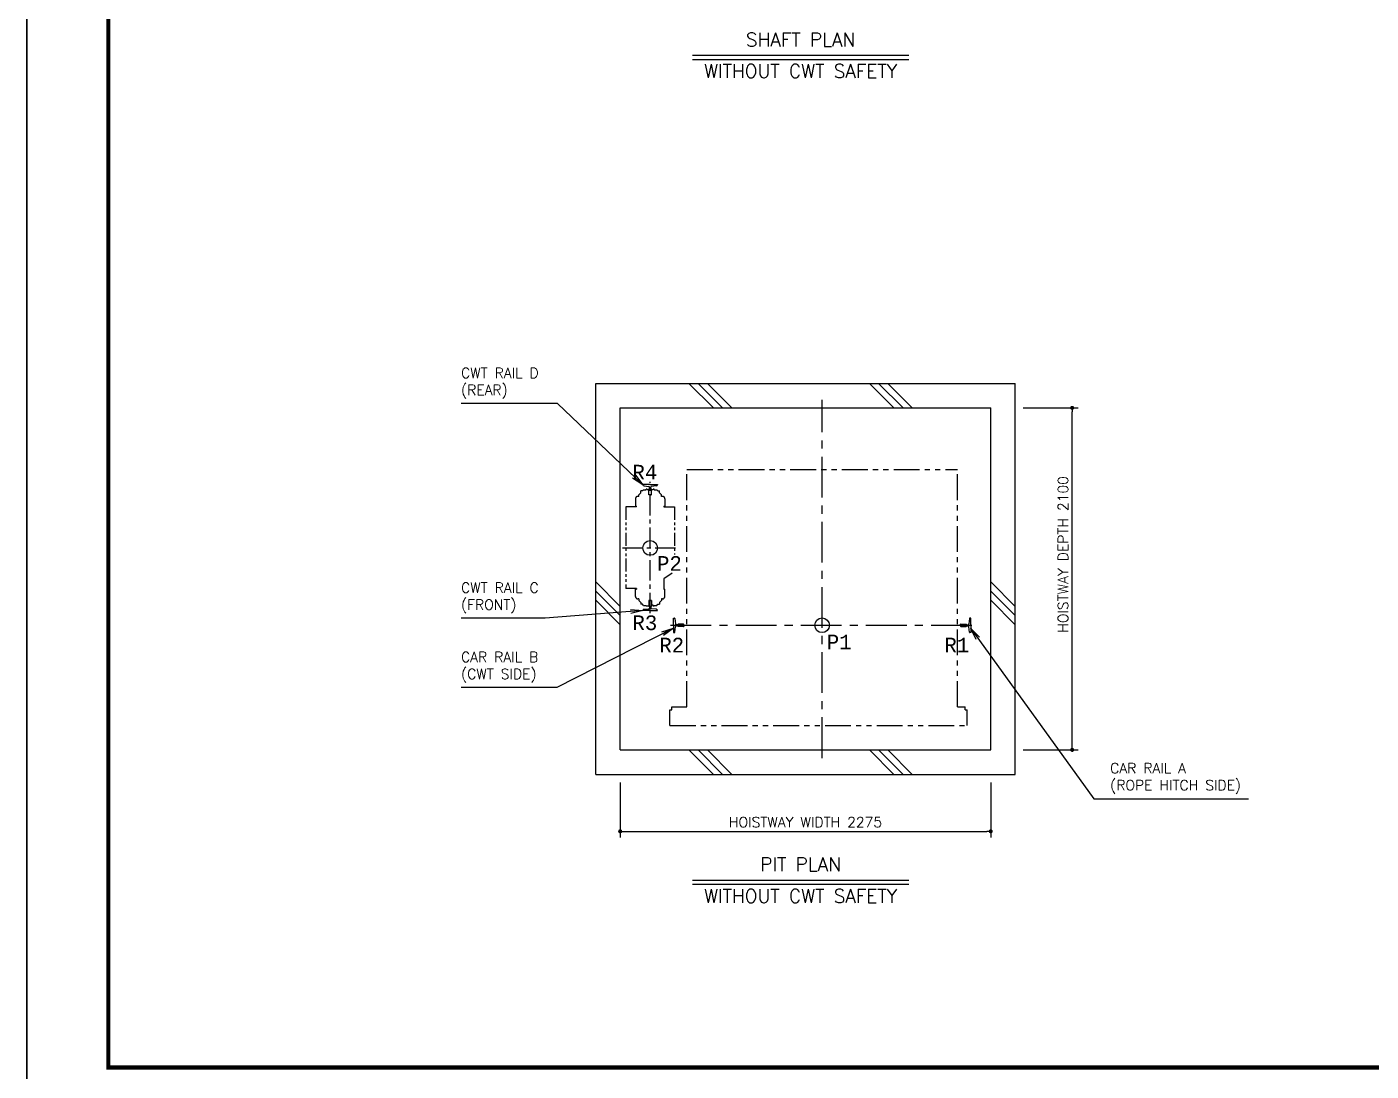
# Model space of a CAD drawing. Header units: millimetres. Extents: x -106996 to 276536, y -21995 to 37993.
# Drawn here: x 21000 to 29253, y -14522 to -8110 of the extents above; entities that cross this region are included whole.
import ezdxf
from ezdxf.enums import TextEntityAlignment as Align

# ---------------------------------------------------------------- set-up
doc = ezdxf.new("R2010")
doc.units = ezdxf.units.MM
doc.header["$LTSCALE"] = 100
doc.linetypes.add('CENTERX2', pattern=[4, 2.5, -0.5, 0.5, -0.5])
doc.linetypes.add('PHANTOM2', pattern=[31.75, 15.875, -3.175, 3.175, -3.175, 3.175, -3.175])
doc.layers.get('0').update_dxf_attribs({"color": 3})
for name, color, linetype in [('BUFFER', 3, 'Continuous'), ('BUILDING', 3, 'Continuous'), ('CENTER-LINE', 7, 'CENTERX2'), ('DIM', 2, 'Continuous'), ('FRAME', 5, 'Continuous'), ('OTHERS', 4, 'Continuous'), ('W-DASHED-LINE', 111, 'PHANTOM2')]:
    doc.layers.add(name, color=color, linetype=linetype)
doc.styles.get("Standard").update_dxf_attribs({"font": 'romans.shx', "bigfont": 'bigfont.shx'})
doc.styles.add('STYLE1', font='monos.ttf')
doc.dimstyles.new('1-50IN', dxfattribs={"dimscale": 25, "dimtxt": 2.5, "dimasz": 1, "dimexe": 1.5, "dimexo": 2, "dimgap": 1, "dimtad": 3, "dimdsep": 46, "dimtxsty": 'Standard', "dimblk1": 'DOT', "dimblk2": 'DOT', "dimsah": 1, "dimcen": 0.09, "dimclrd": 256, "dimclre": 256, "dimclrt": 256, "dimadec": 0, "dimazin": 0, "dimtfac": 1, "dimtmove": 0, "dimatfit": 3, "dimldrblk": 'DOT', "dimfxl": 0, "dimtolj": 1, "dimtzin": 0, "dimarcsym": 0})
doc.dimstyles.new('1-50IN-ARROW', dxfattribs={"dimscale": 25, "dimtxt": 2.5, "dimasz": 3, "dimexe": 1.5, "dimexo": 2, "dimgap": 1, "dimtad": 3, "dimdsep": 46, "dimtxsty": 'Standard', "dimblk1": 'OPEN', "dimblk2": 'OPEN', "dimsah": 1, "dimcen": 0.09, "dimclrd": 256, "dimclre": 256, "dimclrt": 256, "dimadec": 0, "dimazin": 0, "dimtfac": 1, "dimtmove": 0, "dimatfit": 3, "dimldrblk": 'OPEN', "dimfxl": 0, "dimtolj": 1, "dimtzin": 0, "dimarcsym": 0})

# ---------------------------------------------------------------- blocks, each defined once
blk = doc.blocks.new('SHAFT_PLAN_O')
at = {"layer": 'DIM'}
for p, q in [((-663.7, 25), (663.7, 25)), ((-663.7, 0), (663.7, 0))]:
    blk.add_line(p, q, dxfattribs=at)
blk.add_text('SHAFT PLAN', height=83.33, rotation=0, dxfattribs=at).set_placement((0, 55), align=Align.BOTTOM_CENTER)
blk.add_text('WITHOUT CWT SAFETY', height=83.333, rotation=0, dxfattribs=at).set_placement((0, -30), align=Align.TOP_CENTER)
blk = doc.blocks.new('BUFFER')
at = {"layer": 'BUFFER'}
blk.add_circle((-0.4, 0), 45, dxfattribs=at)
blk = doc.blocks.new('RAIL2')
at = {"layer": 'OTHERS'}
for p, q in [((-62, 0), (-62, 44.5)), ((-62, 44.5), (-55.9, 44.5)), ((-62, 0), (-62, -44.5)), ((-54, 42.7), (-51.3, 8.6)), ((-37.3, 4), (-46.3, 4)), ((-33.4, 7.9), (-37.3, 4)), ((-1, 7.9), (-33.4, 7.9)), ((-1, 7.9), (0, 6.9)), ((0, 0), (0, 6.9)), ((0, 0), (0, -6.9)), ((-62, -44.5), (-55.9, -44.5)), ((-54, -42.7), (-51.3, -8.6)), ((-37.3, -4), (-46.3, -4)), ((-33.4, -7.9), (-37.3, -4)), ((-1, -7.9), (-33.4, -7.9)), ((-1, -7.9), (0, -6.9))]:
    blk.add_line(p, q, dxfattribs=at)
for centre, radius, start, end in [((-55.9, 42.5), 2, 4.51769, 90), ((-46.3, 9), 5, 184.51769, 270), ((-55.9, -42.5), 2, 270, 355.48231), ((-46.3, -9), 5, 90, 175.48231)]:
    blk.add_arc(centre, radius, start, end, dxfattribs=at)
blk = doc.blocks.new('PCWT_A03')
at = {"layer": 'BUFFER'}
blk.add_circle((0, 0), 45, dxfattribs=at)
at = {"layer": 'OTHERS'}
for p, q in [((0, 389), (-44.5, 389)), ((-37.1, 380.5), (-8.6, 378.3)), ((-7.9, 360.4), (-4, 364.4)), ((-7.9, 328), (-7.9, 360.4)), ((-4, 364.4), (-4, 373.3)), ((0, 389), (44.5, 389)), ((4, 364.4), (4, 373.3)), ((7.9, 360.4), (4, 364.4)), ((7.9, 328), (7.9, 360.4)), ((37.1, 380.5), (8.6, 378.3)), ((-7.9, 328), (-6.9, 327)), ((0, 327), (-6.9, 327)), ((0, 327), (6.9, 327)), ((7.9, 328), (6.9, 327)), ((-7.9, -324), (-6.9, -323)), ((-7.9, -324), (-7.9, -356.4)), ((0, -323), (-6.9, -323)), ((0, -323), (6.9, -323)), ((7.9, -324), (6.9, -323)), ((7.9, -324), (7.9, -356.4)), ((0, -385), (-44.5, -385)), ((-37.1, -376.5), (-8.6, -374.2)), ((-7.9, -356.4), (-4, -360.3)), ((-4, -360.3), (-4, -369.2)), ((0, -385), (44.5, -385)), ((7.9, -356.4), (4, -360.3)), ((4, -360.3), (4, -369.2)), ((37.1, -376.5), (8.6, -374.2))]:
    blk.add_line(p, q, dxfattribs=at)
for centre, radius, start, end in [((-36.5, 388.5), 8, 180, 265.48231), ((-9, 373.3), 5, 0, 85.48231), ((9, 373.3), 5, 94.51769, 180), ((36.5, 388.5), 8, 274.51769, 0), ((-36.5, -384.5), 8, 94.51769, 180), ((-9, -369.2), 5, 274.51769, 0), ((9, -369.2), 5, 180, 265.48231), ((36.5, -384.5), 8, 0, 85.48231)]:
    blk.add_arc(centre, radius, start, end, dxfattribs=at)
at = {"layer": 'W-DASHED-LINE', "ltscale": 0.05}
for p, q in [((-57.5, 339.5), (-70, 327)), ((-47, 350), (-57.5, 350)), ((-57.5, 339.5), (-57.5, 350)), ((-40, 357), (-47, 350)), ((-44.5, 389), (-44.5, 388.5)), ((-40, 357), (-24.5, 357)), ((-24.5, 357), (-24.5, 362)), ((-18.5, 362), (-24.5, 362)), ((-18.5, 359), (-18.5, 362)), ((-18.5, 359), (-8.5, 359)), ((-8.5, 326), (-8.5, 359)), ((8.5, 326), (8.5, 356)), ((14.9, 356), (8.5, 356)), ((18.5, 356), (14.9, 356)), ((18.5, 356), (18.5, 361)), ((24.5, 361), (18.5, 361)), ((24.5, 357), (24.5, 361)), ((24.5, 357), (40, 357)), ((40, 357), (47, 350)), ((44.5, 389), (44.5, 388.5)), ((47, 350), (57.5, 350)), ((57.5, 339.5), (57.5, 350)), ((57.5, 339.5), (70, 327)), ((-150, 252), (-150, -248)), ((-84, 252), (-150, 252)), ((-90, 302), (-90, 257)), ((-90, 257), (-84, 257)), ((-84, 252), (-90, 252)), ((-84, 252), (-84, 257)), ((-70, 317), (-75, 317)), ((-70, 317), (-70, 327)), ((8.5, 326), (-8.5, 326)), ((70, 317), (70, 327)), ((75, 317), (70, 317)), ((84, 257), (90, 257)), ((84, 257), (84, 252)), ((84, 252), (150, 252)), ((90, 302), (90, 257)), ((150, 252), (150, -40.4)), ((134.8, -153.9), (84, -190.1)), ((84, -190.1), (84, -253)), ((-84, -248), (-150, -248)), ((-84, -248), (-90, -248)), ((-90, -253), (-84, -253)), ((-90, -298), (-90, -253)), ((-84, -248), (-84, -253)), ((-70, -313), (-75, -313)), ((-70, -313), (-70, -323)), ((-57.5, -335.5), (-70, -323)), ((-8.5, -322), (-8.5, -355)), ((8.5, -322), (-8.5, -322)), ((8.5, -322), (8.5, -352)), ((57.5, -335.5), (70, -323)), ((75, -313), (70, -313)), ((70, -313), (70, -323)), ((84, -253), (90, -253)), ((90, -298), (90, -253)), ((-57.5, -335.5), (-57.5, -346)), ((-47, -346), (-57.5, -346)), ((-40, -353), (-47, -346)), ((-44.5, -385), (-44.5, -384.5)), ((-40, -353), (-24.5, -353)), ((-24.5, -353), (-24.5, -358)), ((-18.5, -358), (-24.5, -358)), ((-18.5, -355), (-18.5, -358)), ((-18.5, -355), (-8.5, -355)), ((14.9, -352), (8.5, -352)), ((18.5, -352), (14.9, -352)), ((18.5, -352), (18.5, -357)), ((24.5, -357), (18.5, -357)), ((24.5, -353), (40, -353)), ((24.5, -353), (24.5, -357)), ((40, -353), (47, -346)), ((44.5, -385), (44.5, -384.5)), ((47, -346), (57.5, -346)), ((57.5, -335.5), (57.5, -346))]:
    blk.add_line(p, q, dxfattribs=at)
for centre, start, end in [((-75, 302), 90, 180), ((75, 302), 0, 90), ((-75, -298), 180, 199.47122), ((-75, -298), 199.47122, 270), ((75, -298), 270, 340.52878), ((75, -298), 340.52878, 0)]:
    blk.add_arc(centre, 15, start, end, dxfattribs=at)
blk = doc.blocks.new('_OPEN')
at = {"color": 0, "linetype": 'ByBlock'}
for p, q in [((-1, 0.17), (0, 0)), ((0, 0), (-1, -0.17)), ((0, 0), (-1, 0))]:
    blk.add_line(p, q, dxfattribs=at)
blk = doc.blocks.new('_DOT')
at = {"color": 0, "linetype": 'ByBlock'}
blk.add_line((-0.5, 0), (-1, 0), dxfattribs=at)
at = {"color": 0, "linetype": 'ByBlock', "const_width": 0.5}
blk.add_lwpolyline([(-0.25, 0, 1), (0.25, 0, 1)], format="xyb", close=True, dxfattribs=at)
blk = doc.blocks.new('*D256')
at = {"layer": 'DEFPOINTS', "color": 0, "transparency": 16777216}
for p in [(24642.5, -12700), (26917.5, -12700), (26917.5, -13050)]:
    blk.add_point(p, dxfattribs=at)
at = {"layer": 'DIM', "lineweight": -2, "transparency": 16777216}
for p, q in [((24642.5, -12750), (24642.5, -13087.5)), ((26917.5, -12750), (26917.5, -13087.5)), ((24667.5, -13050), (26892.5, -13050))]:
    blk.add_line(p, q, dxfattribs=at)
at = {"layer": 'DIM', "lineweight": -2, "transparency": 16777216, "xscale": 25, "yscale": 25, "zscale": 25, "rotation": 180}
blk.add_blockref('_DOT', (24642.5, -13050), dxfattribs=at)
at = {"layer": 'DIM', "lineweight": -2, "transparency": 16777216, "xscale": 25, "yscale": 25, "zscale": 25}
blk.add_blockref('_DOT', (26917.5, -13050), dxfattribs=at)
at = {"layer": 'DIM', "transparency": 16777216, "insert": (25780, -12993.7), "char_height": 62.5, "attachment_point": 5}
blk.add_mtext('\\A1;HOISTWAY WIDTH 2275', dxfattribs=at)
blk = doc.blocks.new('*D257')
at = {"layer": 'DEFPOINTS', "color": 0, "transparency": 16777216}
for p in [(27067.5, -10450), (27417.5, -10450), (27067.5, -12550)]:
    blk.add_point(p, dxfattribs=at)
at = {"layer": 'DIM', "lineweight": -2, "transparency": 16777216}
for p, q in [((27117.5, -10450), (27455, -10450)), ((27417.5, -12525), (27417.5, -10475)), ((27117.5, -12550), (27455, -12550))]:
    blk.add_line(p, q, dxfattribs=at)
at = {"layer": 'DIM', "lineweight": -2, "transparency": 16777216, "xscale": 25, "yscale": 25, "zscale": 25}
for p, rotation in [((27417.5, -10450), 90), ((27417.5, -12550), 270)]:
    blk.add_blockref('_DOT', p, dxfattribs=dict(at, rotation=rotation))
at = {"layer": 'DIM', "transparency": 16777216, "insert": (27361.3, -11350), "char_height": 62.5, "attachment_point": 5, "rotation": 90}
blk.add_mtext('\\A1;HOISTWAY DEPTH 2100', dxfattribs=at)
blk = doc.blocks.new('PIT_PLAN_O')
at = {"layer": 'DIM'}
for p, q in [((-663.7, 25), (663.7, 25)), ((-663.7, 0), (663.7, 0))]:
    blk.add_line(p, q, dxfattribs=at)
blk.add_text('PIT PLAN', height=83.33, rotation=0, dxfattribs=at).set_placement((0, 56.2), align=Align.BOTTOM_CENTER)
blk.add_text('WITHOUT CWT SAFETY', height=83.333, rotation=0, dxfattribs=at).set_placement((0, -30), align=Align.TOP_CENTER)

msp = doc.modelspace()

# ---------------------------------------------------------------- linework, layer by layer
at = {"layer": 'BUILDING'}
for p, q in [((24492.500004, -10299.9999906), (27067.500004, -10299.9999906)), ((24492.500004, -12699.9999906), (24492.500004, -10299.9999906)), ((25214.680004, -10449.9999906), (25064.680004, -10299.9999906)), ((25271.250004, -10449.9999906), (25121.250004, -10299.9999906)), ((25327.820004, -10449.9999906), (25177.820004, -10299.9999906)), ((26322.180004, -10449.9999906), (26172.180004, -10299.9999906)), ((26378.750004, -10449.9999906), (26228.750004, -10299.9999906)), ((26435.320004, -10449.9999906), (26285.320004, -10299.9999906)), ((27067.500004, -12699.9999906), (27067.500004, -10299.9999906)), ((24642.500004, -10449.9999906), (26917.500004, -10449.9999906)), ((24642.500004, -12549.9999906), (24642.500004, -10449.9999906)), ((26917.500004, -12549.9999906), (26917.500004, -10449.9999906)), ((24492.500004, -11518.4299906), (24642.500004, -11668.4299906)), ((26917.500004, -11518.4299906), (27067.500004, -11668.4299906)), ((24492.500004, -11574.9999906), (24642.500004, -11724.9999906)), ((24492.500004, -11631.5699906), (24642.500004, -11781.5699906)), ((26917.500004, -11574.9999906), (27067.500004, -11724.9999906)), ((26917.500004, -11631.5699906), (27067.500004, -11781.5699906)), ((24642.500004, -12549.9999906), (26917.500004, -12549.9999906)), ((25214.680004, -12699.9999906), (25064.680004, -12549.9999906)), ((25271.250004, -12699.9999906), (25121.250004, -12549.9999906)), ((25327.820004, -12699.9999906), (25177.820004, -12549.9999906)), ((26322.180004, -12699.9999906), (26172.180004, -12549.9999906)), ((26378.750004, -12699.9999906), (26228.750004, -12549.9999906)), ((26435.320004, -12699.9999906), (26285.320004, -12549.9999906)), ((24492.500004, -12699.9999906), (27067.500004, -12699.9999906))]:
    msp.add_line(p, q, dxfattribs=at)
at = {"layer": 'CENTER-LINE'}
for p, q in [((25882.500004, -12599.9999906), (25882.500004, -10399.9999906)), ((24951.500004, -11784.9999906), (26813.500004, -11784.9999906))]:
    msp.add_line(p, q, dxfattribs=at)
at = {"layer": 'CENTER-LINE', "ltscale": 0.5}
for p, q in [((24826.500004, -11709.9999906), (24826.500004, -10903.9999906)), ((24656.500004, -11309.9999906), (24996.500004, -11309.9999906))]:
    msp.add_line(p, q, dxfattribs=at)
at = {"layer": 'DEFPOINTS'}
for points in [[(0.000004, -14999.9999969), (21000.000004, -14999.9999969), (21000.000004, 0.0000031), (0.000004, 0.0000031)], [(21000.000004, -14999.9999906), (42000.000004, -14999.9999906), (42000.000004, 0.0000094), (21000.000004, 0.0000094)]]:
    msp.add_lwpolyline(points, close=True, dxfattribs=at)
at = {"layer": 'FRAME', "const_width": 25}
msp.add_lwpolyline([(21500.000004, -14499.9999906), (41500.000004, -14499.9999906), (41500.000004, -499.9999906), (21500.000004, -499.9999906)], close=True, dxfattribs=at)
at = {"layer": 'W-DASHED-LINE', "ltscale": 0.1}
for p, q in [((25051.500004, -10828.9999906), (26713.500004, -10828.9999906)), ((25051.500004, -12286.4999906), (25051.500004, -10828.9999906)), ((26713.500004, -12286.4999906), (26713.500004, -10828.9999906)), ((24960.500004, -12286.4999906), (25051.500004, -12286.4999906)), ((24960.500004, -12303.9999906), (24960.500004, -12286.4999906)), ((26713.500004, -12286.4999906), (26759.500004, -12286.4999906)), ((26759.500004, -12303.9999906), (26759.500004, -12286.4999906)), ((24947.500004, -12303.9999906), (24960.500004, -12303.9999906)), ((24947.500004, -12399.9999906), (24947.500004, -12303.9999906)), ((26759.500004, -12303.9999906), (26772.500004, -12303.9999906)), ((26772.500004, -12399.9999906), (26772.500004, -12303.9999906)), ((24947.500004, -12399.9999906), (26772.500004, -12399.9999906))]:
    msp.add_line(p, q, dxfattribs=at)

# ---------------------------------------------------------------- block references
at = {"layer": 'BUFFER'}
msp.add_blockref('BUFFER', (25882.500004, -11784.9999906), dxfattribs=at)
at = {"layer": 'DIM'}
for name, p in [('SHAFT_PLAN_O', (25750.000004, -8309.9999906)), ('PIT_PLAN_O', (25750.000004, -13374.9999906))]:
    msp.add_blockref(name, p, dxfattribs=at)
at = {"layer": 'OTHERS'}
msp.add_blockref('RAIL2', (25032.500004, -11784.9999906), dxfattribs=at)
at = {"layer": 'OTHERS', "rotation": 180}
msp.add_blockref('RAIL2', (26732.500004, -11784.9999906), dxfattribs=at)
at = {"layer": 'W-DASHED-LINE'}
msp.add_blockref('PCWT_A03', (24826.500004, -11309.9999906), dxfattribs=at)

# ---------------------------------------------------------------- texts
at = {"layer": 'DIM', "style": 'STYLE1'}
for s, p in [('R4', (24717.577204, -10889.5665906)), ('P2', (24868.582904, -11450.1192906)), ('R3', (24717.577204, -11814.2728906)), ('R2', (24882.632104, -11951.4537906)), ('P1', (25910.850304, -11932.4409906)), ('R1', (26632.500004, -11951.0711906))]:
    msp.add_text(s, height=90, dxfattribs=at).set_placement(p)
at = {"layer": 'DIM', "char_height": 62.5, "attachment_point": 4}
for s, insert in [('CWT RAIL D\\P(REAR)', (23665.500004, -10297.9999906)), ('CWT RAIL C\\P(FRONT)', (23665.500004, -11616.4499906)), ('CAR RAIL B\\P(CWT SIDE)', (23665.500004, -12041.9999906)), ('CAR RAIL A\\P(ROPE HITCH SIDE)', (27650.500004, -12724.9999906))]:
    msp.add_mtext(s, dxfattribs=dict(at, insert=insert))

# ---------------------------------------------------------------- dimensions: what is measured, and where the dimension line sits
at = {"layer": 'DIM'}
dim = msp.add_linear_dim(base=(27417.500004, -10449.9999906), p1=(27067.500004, -12549.9999906), p2=(27067.500004, -10449.9999906), angle=90, text='HOISTWAY DEPTH <>', dimstyle='1-50IN', override={"dimpost": '\\X'}, dxfattribs=at)
dim.commit()
dim.dimension.update_dxf_attribs({"geometry": '*D257', "text_midpoint": (27417.500004, -11349.9999906), "dimtype": 160})
dim = msp.add_linear_dim(base=(26917.500004, -13049.9999906), p1=(24642.500004, -12699.9999906), p2=(26917.500004, -12699.9999906), text='HOISTWAY WIDTH <>', dimstyle='1-50IN', override={"dimpost": '\\X'}, dxfattribs=at)
dim.commit()
dim.dimension.update_dxf_attribs({"geometry": '*D256', "text_midpoint": (25780.000004, -12993.7499906)})

# ---------------------------------------------------------------- leaders
at = {"layer": 'DIM', "annotation_type": 0, "has_hookline": 1}
for points, hookline_direction, text_width in [([(24782.000004, -10922.9999906), (24257.1666707, -10422.7023715), (24182.1666707, -10422.7023715)], 1, 491.6666667), ([(24782.000004, -11694.4499906), (24182.1666707, -11741.1523715)], 1, 491.6666667), ([(24970.500004, -11802.9999906), (24254.1904802, -12166.7023715), (24179.1904802, -12166.7023715)], 1, 488.6904762), ([(26794.500004, -11803.9999906), (27550.500004, -12849.7023715), (27625.500004, -12849.7023715)], 0, 848.8095238)]:
    msp.add_leader(points, dimstyle='1-50IN-ARROW', dxfattribs=dict(at, hookline_direction=hookline_direction, text_width=text_width))

doc.saveas('drawing.dxf')
